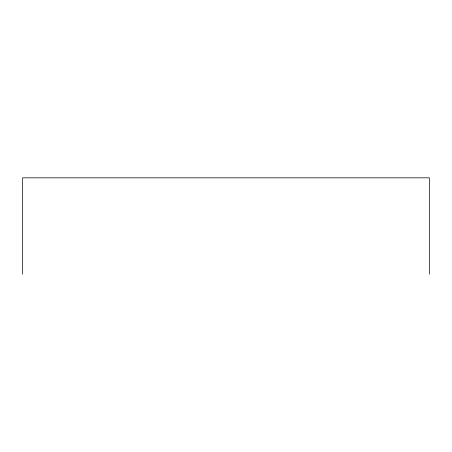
<?xml version="1.0" encoding="UTF-8"?>
<svg xmlns="http://www.w3.org/2000/svg" width="452" height="452" viewBox="0 0 452 452"><rect width="100%" height="100%" fill="white"/><g stroke="black" fill="none" stroke-linecap="round" stroke-linejoin="round"><path stroke-width="0.68" d="M429.4 274.166L429.4 177.834L22.6 177.834L22.6 274.166"/></g></svg>
